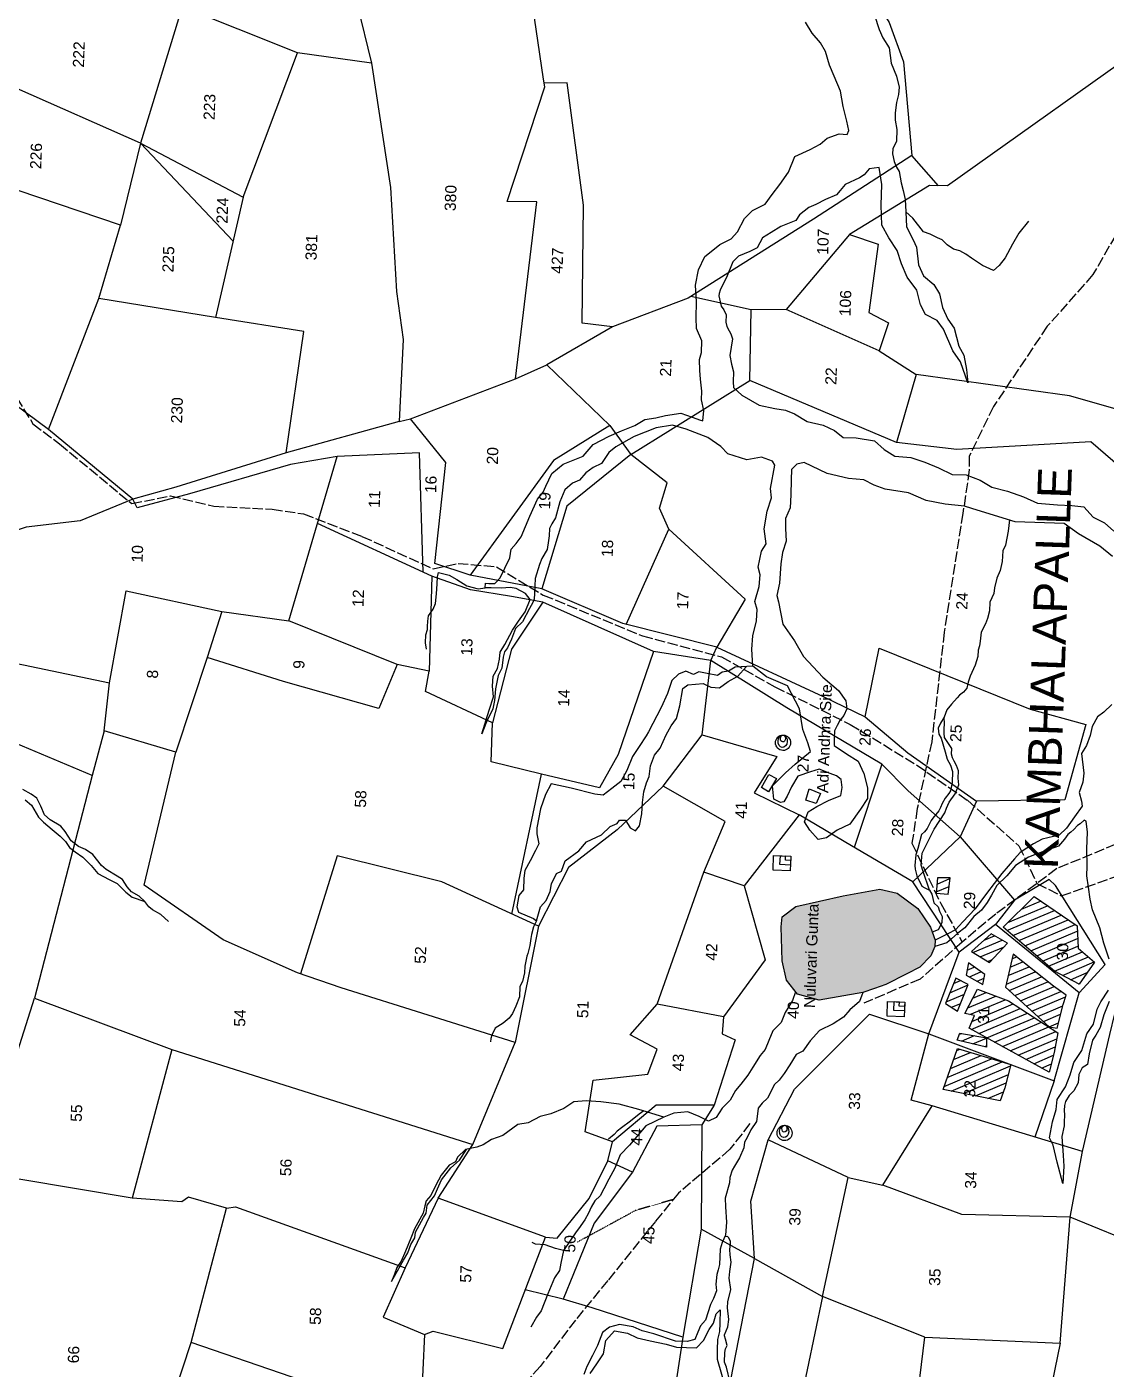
# Model space of a CAD drawing. Header units: inches. Extents: x 342704 to 348847, y 1587316 to 1596013.
# Drawn here: x 345775 to 347028, y 1590039 to 1591597 of the extents above; entities that cross this region are included whole.
import ezdxf

# ---------------------------------------------------------------- set-up
doc = ezdxf.new("R2010")
doc.units = ezdxf.units.IN
doc.header["$MEASUREMENT"] = 0
doc.linetypes.add('ACAD_ISO02W100', pattern=[15, 12, -3])
doc.linetypes.add('ACAD_ISO07W100', pattern=[3, 0, -3])
for name, color, linetype in [('CARTTRACK', 30, 'ACAD_ISO02W100'), ('NALA', 4, 'Continuous'), ('ROUND WELL', 5, 'Continuous'), ('SQUAREWELL', 5, 'Continuous'), ('SURVEY_BND', 7, 'Continuous'), ('SURVEY_NO', 7, 'Continuous'), ('VILLAGE_AREA', 1, 'Continuous'), ('WATER_BODY', 4, 'Continuous')]:
    doc.layers.add(name, color=color, linetype=linetype)
doc.layers.add('FOOTPATH', color=150, linetype='ACAD_ISO07W100', lineweight=30)
doc.styles.get("Standard").update_dxf_attribs({"font": 'arial.ttf'})

msp = doc.modelspace()

# ---------------------------------------------------------------- hatches: boundary and pattern name
at = {"layer": 'VILLAGE_AREA'}
h = msp.add_hatch(dxfattribs=at)
h.set_pattern_fill('ANSI31', color=256, scale=65.076057, angle=157.9733, style=0)
h.set_pattern_definition([(202.97328, (346991.98, 1585218.805), (3.174912, -7.489335), [])])
h.paths.add_polyline_path([(346832.1, 1590609.2), (346830.4, 1590591), (346844.5, 1590590), (346846.6, 1590609.4)])
h.paths.add_polyline_path([(346871.3, 1590523.7), (346892.4, 1590510.9), (346913.1, 1590533.6), (346894.2, 1590544.1)])
h.paths.add_polyline_path([(346868, 1590510.5), (346865.3, 1590496.4), (346884.8, 1590485.5), (346886.8, 1590496.9)])
h.paths.add_polyline_path([(346853.1, 1590493), (346841.3, 1590463.3), (346855.3, 1590454.6), (346867.8, 1590485.5)])
h.paths.add_polyline_path([(346878.4, 1590480), (346863.8, 1590451.7), (346874.8, 1590449.4), (346868.6, 1590434.7), (346961.7, 1590383.6), (346967.6, 1590406.5), (346971.6, 1590429.5), (346914.3, 1590466.4)])
h.paths.add_polyline_path([(346855.3, 1590411.1), (346838.4, 1590363.5), (346904.7, 1590350.4), (346910.3, 1590365.4), (346917.3, 1590392.5)])
h.paths.add_polyline_path([(346858.1, 1590429.1), (346855, 1590421), (346888.9, 1590412.8), (346888.7, 1590423.7)])
h.paths.add_polyline_path([(346944.1, 1590587.5), (346908.2, 1590552), (346967.9, 1590500.8), (346996.3, 1590485.8), (347014.2, 1590511.5), (346995.2, 1590527.7), (346994, 1590553.6)])
h.paths.add_polyline_path([(346919.7, 1590520.7), (346911.1, 1590482.3), (346961.7, 1590436.2), (346970.8, 1590434.9), (346977.7, 1590462.3), (346981.4, 1590473), (346966.6, 1590483.5)])
h.paths.add_polyline_path([(346904.9, 1590340.6), (346911.2, 1590517.9), (346891.7, 1590518.5), (346885.4, 1590341.3)], flags=9)
h.paths.add_polyline_path([(346895.1, 1590436), (346896, 1590461.8), (346876.2, 1590462.5), (346875.3, 1590436.7)], flags=24)
h.paths.add_polyline_path([(346879.1, 1590350.6), (346880, 1590376.4), (346860.2, 1590377.1), (346859.3, 1590351.3)], flags=9)
h.paths.add_polyline_path([(346986.8, 1590509.7), (346987.7, 1590535.5), (346967.9, 1590536.2), (346967, 1590510.4)], flags=24)
at = {"layer": 'WATER_BODY'}
h = msp.add_hatch(dxfattribs=at)
h.set_pattern_fill('DASH', color=256, scale=65.076057, angle=87.9733, style=0)
h.set_pattern_definition([(87.97328, (346991.98, 1585218.805), (-7.841737, 8.4171), [8.134507, -8.134507])])
h.paths.add_polyline_path([(346467.4, 1589118.3), (346454.8, 1589119.2), (346436.2, 1589068), (346448.3, 1589064.5), (346468.6, 1589057.2), (346484.3, 1589049.2), (346508.6, 1589035.5), (346531.4, 1589034.1), (346541.1, 1589040.1), (346545.7, 1589060.6), (346541.4, 1589081.3), (346529.1, 1589093.2), (346512.3, 1589107.4), (346496.9, 1589114.7)])
h.paths.add_polyline_path([(346417.3, 1589107.8), (346408.2, 1589095.5), (346408.1, 1589087.2), (346409.8, 1589079.7), (346414.2, 1589076.3), (346430, 1589069.9), (346436.2, 1589068), (346454.8, 1589119.2), (346449.3, 1589119.5), (346432.1, 1589113.8)])
h.paths.add_polyline_path([(346667.7, 1590576), (346651.6, 1590564.1), (346650.7, 1590552.3), (346651.6, 1590513), (346656.6, 1590490.5), (346669.4, 1590474.1), (346694.6, 1590467.1), (346745.3, 1590476.2), (346758.7, 1590480.7), (346772, 1590485.4), (346796.3, 1590498), (346811.6, 1590505.6), (346824.2, 1590518.8), (346828.9, 1590529.7), (346829.4, 1590537.1), (346823.7, 1590552), (346809.3, 1590573.8), (346785.1, 1590591.6), (346764.9, 1590596.1), (346722.4, 1590588.3)])
h.paths.add_polyline_path([(346503.6, 1589051.3), (346504.8, 1589086.7), (346485, 1589087.4), (346483.8, 1589052)], flags=24)
h.paths.add_polyline_path([(346693.5, 1590454.1), (346698, 1590581.2), (346677.5, 1590581.9), (346673, 1590454.9)], flags=9)

# ---------------------------------------------------------------- linework, layer by layer
at = {"layer": 'CARTTRACK'}
for points in [[(347251.4, 1591614.6), (347200.1, 1591579.9), (347159.8, 1591543.2), (347137, 1591512.9), (347091.4, 1591446.6), (347012.4, 1591309.7), (346959.4, 1591249.7), (346897, 1591156.5), (346868.9, 1591098.8), (346868.9, 1591082.9), (346861.5, 1591032.7), (346839.8, 1590894.4), (346825.3, 1590767.2), (346808.5, 1590689.7), (346802.4, 1590649.7), (346835.7, 1590579.7), (346860.8, 1590534.8), (346811.8, 1590491.7), (346746.4, 1590463.7)], [(345763.3, 1591166.8), (345782.1, 1591136.5), (345813.1, 1591113.2), (345896.8, 1591043.8), (345941.6, 1591052.8), (345992.2, 1591040.8), (346059.9, 1591037.3), (346096.1, 1591031.9), (346164, 1591005.8), (346246.8, 1590968.1), (346275.5, 1590974.4), (346320, 1590970.6), (346374.4, 1590937.7), (346489.6, 1590890.2), (346581.3, 1590865.9), (346643.3, 1590831.1), (346730.8, 1590787.4), (346807.5, 1590740.6), (346866.8, 1590699.4), (346926.6, 1590646.4), (346947.4, 1590602.8), (346975.7, 1590588.4), (347047, 1590613.8)], [(347490.4, 1590637.3), (347386.8, 1590625.9), (347342, 1590618.4), (347268.9, 1590624.5), (347176.5, 1590636.8), (347063.2, 1590651.4), (347039, 1590648.4), (346970.6, 1590620), (346970.6, 1590620), (346970.6, 1590620), (346899.7, 1590567.3), (346860.8, 1590534.8)], [(346614.3, 1590324), (346591.1, 1590294.1), (346531.3, 1590243.1), (346504.6, 1590210.3), (346449.3, 1590141.7), (346411.9, 1590095.9), (346370.8, 1590042), (346325.6, 1589990.4), (346254.7, 1589909.2), (346201.9, 1589839.6), (346126.9, 1589766.9), (346025.5, 1589679.6), (345965.4, 1589626.7), (345925.4, 1589573.7), (345850.9, 1589460.7), (345814.9, 1589401.8), (345773.6, 1589310.7), (345725.4, 1589179.7)]]:
    msp.add_lwpolyline(points, dxfattribs=at)
at = {"layer": 'FOOTPATH', "ltscale": 0.002}
msp.add_lwpolyline([(346525.4, 1590235.8), (346481.7, 1590223.1), (346414.3, 1590186.4)], dxfattribs=at)
at = {"layer": 'NALA'}
for points in [[(346758.9, 1591611), (346764.2, 1591594.5), (346768.5, 1591584.6), (346776, 1591572.9), (346778.4, 1591555.4), (346784.5, 1591540.2), (346787.4, 1591527.3), (346786.6, 1591518.9), (346784.6, 1591509.5), (346783, 1591497.6), (346782.7, 1591489), (346785, 1591478.3), (346784.4, 1591464.6), (346780, 1591455.6), (346779.7, 1591450.1), (346781.7, 1591440.9), (346784.3, 1591434.6), (346787.4, 1591429.3), (346789.9, 1591416.1), (346792.1, 1591407.4), (346794.6, 1591396.9), (346795.3, 1591382.7), (346796, 1591365.2), (346803.9, 1591350.1), (346807.5, 1591341.4), (346810.1, 1591321.1), (346815.9, 1591308.4), (346827.7, 1591298.3), (346834.4, 1591287.5), (346837.9, 1591271.5), (346844.1, 1591258), (346851.5, 1591247.5), (346856.8, 1591226.6), (346862.5, 1591216.1), (346865.6, 1591199.6), (346867.1, 1591183.9), (346858.8, 1591208.5), (346849.7, 1591221.4), (346839, 1591246.2), (346831.5, 1591256.6), (346817.9, 1591263.6), (346812.1, 1591274.8), (346808, 1591291.8), (346796.8, 1591306.9), (346790.3, 1591322.3), (346785.1, 1591337.8), (346775.4, 1591352.3), (346767.3, 1591367.2), (346766.7, 1591390.5), (346767.3, 1591414.5), (346764.3, 1591434), (346752.6, 1591432.6), (346746.8, 1591425.5), (346741.6, 1591422), (346724.8, 1591414.5), (346719.1, 1591407.2), (346714.8, 1591402.3), (346702.1, 1591396.8), (346690.7, 1591391.3), (346682.7, 1591387.6), (346671.8, 1591379.2), (346667.6, 1591372.4), (346650, 1591365.5), (346638.8, 1591358.5), (346629, 1591352.4), (346622.6, 1591341), (346614.3, 1591336.7), (346601.2, 1591331.3), (346594.4, 1591324.6), (346587.2, 1591306.4), (346583.1, 1591298.9), (346579.8, 1591291.8), (346578.5, 1591287.8), (346578.4, 1591285), (346581.1, 1591273.1), (346584, 1591268.8), (346586.8, 1591262.9), (346586.4, 1591254.4), (346587.4, 1591249.5), (346590.4, 1591244.3), (346592.1, 1591241), (346593.9, 1591235.1), (346591.1, 1591215.7), (346592.8, 1591205.9), (346595.1, 1591197), (346594.9, 1591185.3), (346595.2, 1591178.8), (346604.9, 1591169.9), (346624.9, 1591158.3), (346643.4, 1591154.1), (346655.6, 1591152.5), (346665.9, 1591147.9), (346680.7, 1591139.3), (346699.2, 1591134.8), (346712.3, 1591128.6), (346722.5, 1591120.4), (346737.6, 1591120.2), (346758.9, 1591116.6), (346770, 1591106.5), (346782.3, 1591098.8), (346800.9, 1591097.4), (346817.2, 1591091.8), (346833.3, 1591085.5), (346848.9, 1591077.5), (346865.2, 1591077.1), (346881.5, 1591071.2), (346895.1, 1591062.8), (346913.1, 1591058.1), (346931.7, 1591051.7), (346948.1, 1591044.4), (346971.3, 1591042.4), (346988, 1591041.8), (347001.8, 1591040.1), (347012.5, 1591028), (347026, 1591021.6), (347036.7, 1591012)], [(346238.8, 1590874.8), (346237.9, 1590882.3), (346238.2, 1590891.3), (346240, 1590897.7), (346240.2, 1590901.3), (346240.4, 1590907.2), (346241.3, 1590913.4), (346246.5, 1590921.1), (346249.2, 1590928), (346250.7, 1590939.2), (346251.1, 1590950.7), (346251.6, 1590959), (346252.9, 1590963.9), (346265.4, 1590960.7), (346274, 1590955.7), (346285.8, 1590948.3), (346298.9, 1590944.7), (346307.1, 1590946.2), (346307.3, 1590951.4), (346311.3, 1590951.2), (346318.3, 1590951), (346324.6, 1590957.7), (346329.9, 1590969), (346335.5, 1590981), (346337.3, 1590990.9), (346342.9, 1590997.6), (346348.6, 1591005.3), (346358.9, 1591029.3), (346367.6, 1591049), (346374.5, 1591057.3), (346377.4, 1591064.2), (346384.4, 1591078.6), (346397.6, 1591089.7), (346420.6, 1591099), (346432.3, 1591112.5), (346451.1, 1591122.2), (346465.4, 1591128.5), (346480.9, 1591134.4), (346492.4, 1591141.5), (346505.2, 1591143.5), (346516.3, 1591146.2), (346534.3, 1591149), (346547.2, 1591144.3), (346556.8, 1591140.8), (346559.7, 1591140), (346560.8, 1591152.1), (346558.1, 1591164.4), (346558.4, 1591174.2), (346556.9, 1591188.3), (346556.1, 1591198.4), (346555.9, 1591211.2), (346558.2, 1591219.4), (346558.4, 1591232.9), (346552.2, 1591247.3), (346552, 1591259.7), (346552.2, 1591278.3), (346551.1, 1591297.5), (346554.8, 1591315.2), (346561.9, 1591330.9), (346569.4, 1591336.5), (346579.3, 1591344.7), (346592.6, 1591351.3), (346599.9, 1591359.5), (346608.1, 1591375), (346617.4, 1591384.1), (346631.8, 1591391.7), (346640, 1591402.8), (346649.2, 1591414.4), (346659.1, 1591428.7), (346666.5, 1591446.9), (346684.3, 1591455), (346696, 1591461.1), (346703.9, 1591468.3), (346718, 1591473.2), (346727, 1591472.6), (346729.2, 1591477), (346726.6, 1591487.9), (346722.5, 1591505), (346719.3, 1591522.6), (346712.1, 1591540.2), (346706.5, 1591552.8), (346701.9, 1591568.7), (346696.4, 1591579), (346686.6, 1591590), (346678.8, 1591602.9)], [(346937.5, 1591371.8), (346926.3, 1591357.9), (346919.1, 1591345.2), (346910.4, 1591329.3), (346903.6, 1591320.4), (346897.2, 1591314.5), (346884.2, 1591320.4), (346871.5, 1591328.7), (346864.9, 1591333.5), (346857.9, 1591337.3), (346850.5, 1591339.2), (346843.2, 1591344.3), (346837.3, 1591350), (346832.2, 1591352.5), (346823.6, 1591356.6), (346815.9, 1591359.5), (346803.4, 1591375.2), (346795.3, 1591382.7)], [(346617.8, 1590854.9), (346616.4, 1590874.9), (346617.6, 1590890.4), (346621.8, 1590907.6), (346622.7, 1590920.8), (346619.9, 1590930.2), (346625.2, 1590947.6), (346626, 1590961.2), (346624, 1590970.2), (346627.6, 1590988.7), (346633.1, 1590997.2), (346631, 1591014.5), (346634.2, 1591035), (346639.5, 1591050.5), (346638.1, 1591061.3), (346643.2, 1591088.6), (346640.5, 1591093.1), (346627.7, 1591097.6), (346610.9, 1591094.6), (346588.8, 1591101.7), (346580.5, 1591110), (346565.4, 1591120.5), (346540.2, 1591130.3), (346524.4, 1591134.9), (346505.5, 1591131.8), (346480.1, 1591121.8), (346458.8, 1591109.9), (346450.7, 1591103), (346441.9, 1591090.5), (346432.2, 1591085.6), (346424, 1591079.4), (346416.5, 1591071.2), (346408.2, 1591067.4), (346399.4, 1591059.7), (346393.6, 1591045.8), (346388.5, 1591027.5), (346384.3, 1591020.5), (346381.6, 1591014.8), (346381.1, 1591006.4), (346380.6, 1591000.9), (346378.9, 1590990.6), (346372.9, 1590980.1), (346370, 1590973), (346365.2, 1590956.7), (346364.7, 1590948.5), (346364.1, 1590939.6), (346363.9, 1590932.7), (346362.2, 1590929.1), (346358.5, 1590922.1), (346350.2, 1590906.7), (346342.4, 1590898.8), (346337.5, 1590886.5), (346333, 1590876.3), (346329.6, 1590871.9), (346328, 1590865.4), (346326.2, 1590852.7), (346322.2, 1590844.1), (346319.1, 1590828.9), (346318, 1590815.3), (346316, 1590805.7), (346308.7, 1590790.6), (346303.2, 1590776.4), (346311.7, 1590804), (346316.6, 1590819.3), (346315.5, 1590831.7), (346316.2, 1590843.4), (346321.2, 1590852.4), (346323.5, 1590863.1), (346324.5, 1590871.4), (346329.8, 1590880.3), (346338.6, 1590896.8), (346345.6, 1590907.2), (346353.3, 1590918), (346359.3, 1590932.5), (346353.7, 1590939.3), (346343.1, 1590945.1), (346336, 1590946.5), (346326.1, 1590945.5), (346314, 1590946), (346307.1, 1590946.2)], [(347035, 1590982.4), (347020.6, 1590994.6), (346995.6, 1591008.7), (346978.9, 1591020.9), (346922, 1591022.7), (346898.2, 1591030.2), (346871.8, 1591038.3), (346863.2, 1591040.7), (346841.1, 1591043.3), (346818.9, 1591047.6), (346798.3, 1591056.5), (346771.1, 1591060.7), (346758.4, 1591065.4), (346746.4, 1591071.6), (346728.9, 1591072.9), (346704, 1591078.8), (346677.3, 1591091.7), (346668.6, 1591089.8), (346662.7, 1591083.6), (346662.3, 1591071.4), (346661.6, 1591054.2), (346661.1, 1591039.1), (346655.6, 1591026.4), (346655.6, 1591014.9), (346656.5, 1591000.1), (346652.1, 1590987), (346650.2, 1590973.8), (346648.7, 1590951.6), (346645.7, 1590937), (346647.6, 1590929.7), (346652.5, 1590903.9), (346665.9, 1590884.5), (346676.3, 1590866.2), (346699, 1590842.4), (346717.3, 1590826.9), (346725.7, 1590815), (346726.9, 1590805.7), (346723.4, 1590797.7), (346718.6, 1590792.1), (346715.4, 1590786.1), (346712.4, 1590779.9), (346712.1, 1590771.6), (346712.1, 1590762.8), (346726.4, 1590753.1), (346740, 1590744.6), (346746.5, 1590730.5), (346750.7, 1590713.9), (346750.8, 1590701.6), (346742.8, 1590689), (346730.3, 1590671.5), (346715.5, 1590664.5), (346703.3, 1590655.6), (346693.4, 1590653.9), (346683.7, 1590664.6), (346677.5, 1590674.4), (346682, 1590685.9), (346691.8, 1590692.1), (346705.6, 1590699.1), (346719.9, 1590704.9), (346721.2, 1590714.2), (346720.1, 1590723.6), (346714.7, 1590727.6), (346707.5, 1590730.6), (346694.7, 1590735.6), (346684.5, 1590732.2), (346670, 1590727.4), (346662.5, 1590715), (346657.6, 1590704.1), (346653.6, 1590697.7), (346649.7, 1590696.6), (346642.1, 1590700.6), (346640.4, 1590716.3), (346655.7, 1590731.2), (346666.7, 1590741.4), (346684.6, 1590755.9), (346681.7, 1590766.1), (346675.7, 1590781.7), (346671.7, 1590805.5), (346657.8, 1590832.3), (346633.7, 1590842.7), (346617.8, 1590854.9), (346597.1, 1590853.8), (346589.4, 1590849.3), (346582, 1590848.1), (346576.6, 1590844.2), (346564.6, 1590846.4), (346555.1, 1590848.5), (346548.7, 1590845.5), (346539.8, 1590849.1), (346531.3, 1590845.6), (346523.8, 1590838.3), (346518.7, 1590823.3), (346511.3, 1590807), (346506.2, 1590797.3), (346501.6, 1590788.6), (346496.7, 1590779), (346493.8, 1590774), (346485.8, 1590761.7), (346478.2, 1590750.3), (346471.6, 1590734.1), (346464.3, 1590721.3), (346453.9, 1590713.1), (346443.8, 1590705.4), (346434.1, 1590706.5), (346406.8, 1590713.5), (346383.7, 1590718.3), (346377.2, 1590706.2), (346371.3, 1590689.3), (346367, 1590667.5), (346367, 1590660.4), (346369.2, 1590648.8), (346365.4, 1590641.1), (346359.1, 1590629.2), (346353.2, 1590617.8), (346351.9, 1590608.8), (346351.4, 1590595.2), (346345.9, 1590588.8), (346343.9, 1590575.5), (346345.7, 1590569.4), (346363.1, 1590562.2), (346366.5, 1590559.5), (346371.1, 1590575.5), (346377.7, 1590582.8), (346382.3, 1590593.3), (346383.9, 1590602.5), (346389.9, 1590614.4), (346395.7, 1590617), (346399.9, 1590628.9), (346415.8, 1590640.5), (346424.8, 1590651.3), (346441.9, 1590659.4), (346451.9, 1590669.1), (346460.3, 1590672.3), (346463, 1590676.1), (346469.7, 1590676.2), (346475.3, 1590667.4), (346481.4, 1590663.7), (346486.2, 1590669.7), (346489, 1590683.6), (346489.8, 1590696.6), (346491, 1590709.3), (346494.3, 1590719.7), (346497.5, 1590727.1), (346498.9, 1590739.5), (346503.7, 1590751.8), (346510, 1590759.7), (346517.1, 1590775.4), (346523, 1590785.9), (346529.2, 1590794.4), (346532.9, 1590809.2), (346536.4, 1590829.2), (346542.1, 1590833.4), (346559.9, 1590835), (346569.1, 1590830.7), (346579.1, 1590830), (346589.2, 1590837.1), (346600.3, 1590843.3), (346609.8, 1590854.5)], [(346915.5, 1591024.8), (346914, 1591011.8), (346911, 1590995.4), (346908, 1590989), (346907.2, 1590976.5), (346904.7, 1590966.2), (346900.7, 1590957.3), (346898, 1590945.9), (346897.3, 1590939.3), (346892.8, 1590929.4), (346892.4, 1590919.5), (346890.1, 1590910.5), (346887.9, 1590904.4), (346882.7, 1590894.7), (346881.7, 1590884.3), (346880.7, 1590878.6), (346879.2, 1590873.5), (346878.9, 1590866.3), (346875.9, 1590856.1), (346869.9, 1590843.6), (346867.7, 1590836.4), (346866.2, 1590829.7), (346862, 1590824.9), (346857.6, 1590821.3), (346854.8, 1590818.3), (346848.2, 1590811.1), (346842.7, 1590804.2), (346839.8, 1590795.8), (346835.6, 1590788.9), (346832.9, 1590782.9), (346833.7, 1590776.3), (346836.3, 1590771.4), (346840.9, 1590755.6), (346843.3, 1590747), (346847.2, 1590740), (346849.6, 1590732.8), (346849, 1590720), (346847, 1590710.5), (346845.2, 1590707.4), (346841.1, 1590701.9), (346837.6, 1590695.7), (346835.6, 1590691), (346833.6, 1590687.1), (346826.5, 1590678.4), (346824.6, 1590675.9), (346819.9, 1590666.5), (346817, 1590662.8), (346813.5, 1590659.7), (346809, 1590643.4), (346806.9, 1590636), (346805.7, 1590623.6), (346806, 1590619.4), (346808.1, 1590611.6), (346814, 1590599.6), (346817.3, 1590597.7), (346822.6, 1590594.9), (346815.2, 1590616.6), (346813, 1590624.1), (346814.3, 1590637.9), (346821.1, 1590651.8), (346828, 1590665.7), (346840.4, 1590684.9), (346842.5, 1590690.2), (346845.6, 1590697), (346852.7, 1590707), (346856.8, 1590717.3), (346856.1, 1590724.9), (346856.4, 1590733.6), (346853.9, 1590739.8), (346851.3, 1590744.6), (346849.4, 1590748.5), (346848.3, 1590752.8), (346848.6, 1590759.6), (346840.2, 1590772.2), (346839.6, 1590777.4), (346839.8, 1590782.4), (346840, 1590788.1), (346839.8, 1590795.8)], [(347034.4, 1590810.4), (347024.9, 1590801.8), (347017.8, 1590796.2), (347011.6, 1590785.1), (347009.4, 1590774.5), (347004.9, 1590762.9), (346999.3, 1590753.7), (347001.9, 1590730.8), (347000.6, 1590720.3), (346996.3, 1590708.2), (346999.3, 1590698.2), (346999.8, 1590692.5), (346991.2, 1590680.1), (346981.6, 1590666.9), (346973.1, 1590658.8), (346953.6, 1590654.1), (346943.4, 1590648.6), (346927.8, 1590638.9), (346921.4, 1590631.2), (346906.6, 1590614.3), (346888.7, 1590591), (346875.9, 1590573.3), (346861.6, 1590558.2), (346852.8, 1590548.9), (346844.2, 1590544.1), (346829.4, 1590537.1)], [(345773.1, 1590699.9), (345780.5, 1590693.6), (345788.7, 1590679.9), (345794.4, 1590674), (345804.4, 1590665.3), (345813.8, 1590657.7), (345819.8, 1590651.5), (345824.4, 1590644.5), (345831.2, 1590639.6), (345840.1, 1590633.2), (345849.6, 1590623.8), (345857.3, 1590614.5), (345870.5, 1590607.4), (345879.9, 1590602.6), (345890, 1590592.6), (345897.4, 1590586.9), (345912.1, 1590582), (345905.6, 1590588), (345896.6, 1590593.2), (345891.3, 1590598.7), (345886, 1590607.4), (345880, 1590611.4), (345867, 1590618.9), (345861.5, 1590623.5), (345851.7, 1590636.4), (345843, 1590642.4), (345835, 1590645.6), (345826.6, 1590652.4), (345819.6, 1590663.2), (345814.4, 1590669.2), (345802.3, 1590676.5), (345795.7, 1590682.4), (345791.4, 1590692.7), (345786.6, 1590701.9), (345780.2, 1590706.5), (345770.5, 1590711.8)], [(347031.4, 1590514.7), (347025.2, 1590533.6), (347020.4, 1590551.1), (347011.9, 1590572), (347009.1, 1590584.7), (347007.3, 1590598.6), (347005.4, 1590611.5), (347005.8, 1590623), (347005.3, 1590643), (347006.2, 1590662.5), (347004.7, 1590675), (347002.2, 1590676.2), (346997.7, 1590672), (346994.7, 1590670), (346990.1, 1590665.4), (346986.7, 1590662.5), (346983.4, 1590659.5), (346979.6, 1590654.4), (346972.4, 1590646), (346956.1, 1590640.3), (346948.5, 1590637.7), (346937.6, 1590633.5), (346922.6, 1590623.6), (346912.6, 1590611.5), (346900.7, 1590600.6), (346894.5, 1590589), (346889.5, 1590580.5), (346883.2, 1590571.8), (346874.2, 1590564.3), (346863.8, 1590551.4), (346855.5, 1590545.2), (346848.2, 1590538.6), (346842.9, 1590533.9), (346828.9, 1590529.7)], [(346822.6, 1590594.9), (346825.4, 1590590.2), (346827.7, 1590580.1), (346832.7, 1590575.5), (346834.5, 1590570.7), (346837.3, 1590564.3), (346837, 1590557.5), (346835.7, 1590554.8), (346832.9, 1590549.1), (346825.8, 1590546.4)], [(345939.5, 1590558.6), (345930.4, 1590566.8), (345920.8, 1590572), (345916.5, 1590575.5), (345912.1, 1590582)], [(346366.5, 1590559.5), (346363.1, 1590552.4), (346360.9, 1590543.4), (346360, 1590538.9), (346358.9, 1590530.7), (346356.7, 1590521.4), (346355.3, 1590518.3), (346352.9, 1590506.8), (346352.6, 1590499), (346350.3, 1590488.9), (346347.4, 1590483.3), (346346.7, 1590471.1), (346342.5, 1590460.4), (346340.7, 1590456), (346338.6, 1590451.7), (346334.8, 1590446.3), (346327.8, 1590440.7), (346318.6, 1590434.7), (346314.8, 1590426.7), (346313.4, 1590422.7), (346313.3, 1590418.8)], [(346667.3, 1590476.8), (346663.6, 1590466.7), (346655.2, 1590452.9), (346650.5, 1590441.5), (346641, 1590431.6), (346636.3, 1590420.5), (346631.9, 1590409.9), (346626.2, 1590403.2), (346617.6, 1590389.4), (346612, 1590380.1), (346603.6, 1590369.7), (346597.4, 1590362.2), (346591.4, 1590351), (346582.1, 1590342), (346575, 1590331), (346566.3, 1590326.9), (346555.3, 1590332.1), (346542.2, 1590337.6), (346526, 1590336), (346514.4, 1590331.5), (346493.5, 1590321.3), (346474.5, 1590298.9), (346463.7, 1590287.5), (346457.5, 1590272.1), (346450.7, 1590259.4), (346444.7, 1590248.3), (346440.4, 1590240.1), (346434.3, 1590234.1), (346429.9, 1590226.8), (346427.1, 1590219.8), (346422.8, 1590212.1), (346415.4, 1590201.8), (346412.7, 1590198.1), (346398, 1590176.5), (346395, 1590161.9), (346393.4, 1590153.2), (346387.4, 1590144.7), (346379.9, 1590126.2), (346371.9, 1590106.6), (346366.7, 1590099), (346360, 1590087.4)], [(346745.3, 1590476.2), (346741.5, 1590465.9), (346730.4, 1590455.9), (346722.8, 1590447.6), (346711, 1590439.7), (346695, 1590431.9), (346684.1, 1590420), (346675.7, 1590408.2), (346667.8, 1590404.2), (346660.7, 1590392.2), (346653.9, 1590382.1), (346648.4, 1590374.5), (346642.7, 1590369.3), (346634.7, 1590353.4), (346628.4, 1590347.8), (346623.7, 1590341.9), (346623, 1590335.3), (346622.1, 1590326.5), (346615.5, 1590316.6), (346611.1, 1590307.9), (346608.1, 1590302.2), (346607.2, 1590296), (346602.3, 1590284.1), (346596.4, 1590274.4), (346593.8, 1590269.7), (346591, 1590261.4), (346590.7, 1590255.2), (346585.4, 1590237.3), (346586.1, 1590227.4), (346587.1, 1590209.5), (346585.9, 1590194.3), (346582, 1590186), (346579.8, 1590178.3), (346579.2, 1590169.3), (346578.9, 1590160.5), (346577.6, 1590154.3), (346575.9, 1590148.7), (346574.9, 1590137.4), (346575.5, 1590129.6), (346572.2, 1590120.9), (346568.5, 1590113.9), (346562.9, 1590095.6), (346557, 1590089.3), (346553.8, 1590081.7), (346550.5, 1590073.4), (346541.3, 1590070.9), (346527.8, 1590071.4), (346502.6, 1590079.8), (346489.3, 1590083.3), (346478.8, 1590088), (346463, 1590090.7), (346451.5, 1590087.4), (346443.3, 1590081.2), (346437.2, 1590066.4), (346431.4, 1590054.5), (346425, 1590042), (346421.4, 1590032.7)], [(347031.3, 1590465.9), (347025.2, 1590450.4), (347020.9, 1590435.5), (347015.7, 1590426.6), (347012, 1590421), (347008.1, 1590404.8), (347006, 1590392.7), (347000.1, 1590388.8), (346996.2, 1590380.9), (346995.3, 1590371.2), (346990.1, 1590362), (346984.9, 1590356.6), (346980.7, 1590349.5), (346979.3, 1590345), (346979, 1590339.1), (346979.4, 1590334.3), (346979.1, 1590325.5), (346978.9, 1590321.2), (346976.5, 1590309.1), (346977.7, 1590287), (346978.8, 1590274.7), (346977.3, 1590254.3), (346970.8, 1590279.3), (346966.4, 1590298.8), (346962.2, 1590307.3), (346965.6, 1590326), (346969.9, 1590340.5), (346970.8, 1590351.8), (346980.7, 1590366.5), (346985.9, 1590380.4), (346990.4, 1590394.7), (346999.6, 1590409), (347005.5, 1590428.3), (347013.1, 1590439.5), (347017.5, 1590456.9), (347021.4, 1590465.4), (347030.3, 1590478.9)], [(346514.4, 1590331.5), (346485.2, 1590340.4), (346462.6, 1590346.4), (346441.4, 1590349.4), (346424.2, 1590350.2), (346409.9, 1590349.2), (346398.3, 1590341.3), (346383.2, 1590335.2), (346370.9, 1590332.2), (346357, 1590325), (346345.1, 1590322.8), (346327.4, 1590310), (346314.3, 1590305.3), (346304.8, 1590299.4), (346297.3, 1590296.4), (346284.3, 1590293.7), (346274.7, 1590284.8), (346272.4, 1590279.7), (346265.3, 1590275.8), (346256.1, 1590264), (346249.6, 1590252.6), (346244, 1590240.4), (346238.6, 1590234.4), (346236.8, 1590228.5), (346235, 1590220.1), (346224.9, 1590201.7), (346220.8, 1590191), (346214.4, 1590176), (346209.6, 1590164.3), (346204.6, 1590156.8), (346201.9, 1590149.1), (346198.3, 1590140.6), (346212.3, 1590165.3), (346217.2, 1590173.8), (346220.6, 1590183.5), (346225.3, 1590191.5), (346226.2, 1590197.7), (346235.4, 1590215.1), (346238.4, 1590220), (346239.5, 1590229.4), (346248.3, 1590239.9), (346251.5, 1590248.3), (346256.2, 1590258.7), (346267.2, 1590272.6), (346277.2, 1590281.3), (346285.5, 1590294)], [(346491.2, 1590338.6), (346485.8, 1590334.8), (346475.5, 1590326.7), (346465.1, 1590319.2), (346460.1, 1590315), (346456.8, 1590311.1), (346450.3, 1590305.9)], [(346398, 1590176.5), (346388.5, 1590178.9), (346376.6, 1590183.1), (346365.4, 1590183.9), (346361.6, 1590185.8)], [(346591.3, 1590023.4), (346587.3, 1590041), (346584.7, 1590047), (346585.1, 1590058.3), (346585.8, 1590062.5), (346587.9, 1590066.2), (346586.1, 1590073.7), (346584.7, 1590077.4), (346584.6, 1590078.6), (346588.7, 1590087.9), (346589.7, 1590096.4), (346588.3, 1590110.1), (346588.6, 1590116.9), (346592, 1590131.2), (346590.4, 1590144.6), (346590.8, 1590152.3), (346592.5, 1590163.2), (346591.5, 1590171.7), (346590.8, 1590177.6), (346591.8, 1590184.4), (346591.7, 1590187.4), (346589.6, 1590191.6), (346588.3, 1590192.8), (346585.1, 1590192.6)], [(346428.9, 1590033.7), (346436.7, 1590045), (346444.2, 1590056.8), (346447.1, 1590072.2), (346457.2, 1590083.3), (346472.3, 1590080.6), (346483.3, 1590075.3), (346498.4, 1590071.7), (346517, 1590067.8), (346528.9, 1590064.4), (346552.3, 1590063.6), (346560.4, 1590072.2), (346567.1, 1590084.8), (346571.9, 1590092.2), (346575.3, 1590103.2), (346579.8, 1590107.7), (346579.3, 1590092.3), (346578.9, 1590082.5), (346576.5, 1590073.3), (346576.4, 1590061.4), (346576.1, 1590050.6), (346585.7, 1590018.3)]]:
    msp.add_lwpolyline(points, dxfattribs=at)
at = {"layer": 'ROUND WELL'}
for centre, major_axis, ratio in [((346652.7, 1590766.1), (0.17, 8.95), 0.976171), ((346652.3, 1590767.9), (0.61, 7.18), 0.742773), ((346652.6, 1590771.1), (0.25, 4), 0.731939), ((346654.5, 1590313.1), (0.17, 8.95), 0.976171), ((346654, 1590314.9), (0.61, 7.18), 0.742773), ((346654.4, 1590318), (0.25, 4), 0.731939)]:
    msp.add_ellipse(centre, major_axis=major_axis, ratio=ratio, dxfattribs=at)
at = {"layer": 'SQUAREWELL'}
for points in [[(346641.2, 1590618.2), (346641.8, 1590635.2), (346661.8, 1590634.5), (346661.2, 1590617.5)], [(346649.2, 1590624.6), (346649.6, 1590635), (346661.8, 1590634.5), (346661.4, 1590624.1)], [(346655.4, 1590629.7), (346655.6, 1590634.7), (346661.8, 1590634.5), (346661.6, 1590629.5)], [(346773.5, 1590448.8), (346774.1, 1590465.9), (346794.1, 1590465.1), (346793.5, 1590448.1)], [(346781.5, 1590455.2), (346781.9, 1590465.6), (346794.1, 1590465.1), (346793.7, 1590454.8)], [(346787.7, 1590460.3), (346787.9, 1590465.4), (346794.1, 1590465.1), (346793.9, 1590460.1)]]:
    msp.add_lwpolyline(points, close=True, dxfattribs=at)
at = {"layer": 'SURVEY_BND'}
for points in [[(346213.4, 1592224.1), (346238.9, 1592134.3), (346468.1, 1591947.1), (346643.7, 1591812.4), (346739.6, 1591661.7), (346775.8, 1591602.4), (346792.6, 1591556.9), (346802.4, 1591448.2), (346687.9, 1591374.2), (346542.6, 1591282.2), (346454.8, 1591249.2), (346419.6, 1591253.2), (346421.1, 1591390.4), (346402.1, 1591532.5), (346375.5, 1591532.2)], [(346141.8, 1591691.8), (346174.9, 1591555.2), (346089, 1591567.1), (345951.3, 1591622.2), (345889.7, 1591644.2)], [(346207.1, 1591139.3), (346220.4, 1591142.2), (346342.1, 1591188.6), (346367.1, 1591394.1), (346332.6, 1591394.7), (346376.4, 1591527.7), (346374.6, 1591536.8), (346359.9, 1591637.2), (346233.4, 1591677.5), (346141.8, 1591691.8)], [(345955.4, 1591620.5), (345906.9, 1591462.2), (345763.6, 1591525.8), (345714.9, 1591549.2)], [(347335.7, 1591024), (347466.8, 1591274.1), (347312.1, 1591396.6), (347339, 1591442.6), (347261.4, 1591498.3), (347094, 1591591), (346843.6, 1591412.7), (346822.7, 1591413), (346730, 1591356.4), (346763, 1591345), (346752.2, 1591265.6), (346775.3, 1591253.6), (346764.3, 1591221.4), (346807.2, 1591193.7)], [(346026.2, 1591399.6), (346089, 1591567.1)], [(346174.9, 1591555.2), (346197.3, 1591410.8), (346204.2, 1591290.3), (346211.7, 1591234.3), (346207.1, 1591139.3), (346076.2, 1591102.8), (346096.6, 1591243.6), (345994, 1591260.1)], [(345800.3, 1591130), (345858.6, 1591281.9), (345883.9, 1591367.3), (345740.6, 1591415.6), (345668.8, 1591454.3), (345634.8, 1591464.3)], [(345906.9, 1591462.2), (346026.2, 1591399.6), (345994, 1591260.1), (345858.6, 1591281.9)], [(345906.9, 1591462.2), (345883.9, 1591367.3)], [(346014.5, 1591348.6), (345906.9, 1591462.2)], [(346833.1, 1591412.8), (346802.4, 1591448.2)], [(346730, 1591356.4), (346656.4, 1591269.3)], [(346476, 1591100.8), (346614.1, 1591186.7), (346615.7, 1591268.9), (346545.9, 1591284.3)], [(346764.3, 1591221.4), (346656.4, 1591269.3), (346615.7, 1591268.9)], [(346454.8, 1591249.2), (346378.6, 1591204.9)], [(345898.2, 1591049.1), (345800.3, 1591130), (345694.6, 1591207.9)], [(346342.1, 1591188.6), (346378.6, 1591204.9), (346451.8, 1591134.6), (346386.4, 1591094), (346289.5, 1590960.8)], [(347000.4, 1590291.5), (347032, 1590427.3), (347084.2, 1590643.3), (347128.1, 1590721.4), (347190.8, 1590853.8), (347236.9, 1590919.5), (347009.8, 1591115.5), (346854.6, 1591106.5), (346784.3, 1591114.7), (346614.1, 1591186.7)], [(347344.4, 1591019.2), (347230.3, 1591082.5), (347095, 1591137.5), (346985.2, 1591169.1), (346807.2, 1591193.7), (346784.3, 1591114.7)], [(346569, 1590861.6), (346575.8, 1590877), (346466.8, 1590904.6), (346372.9, 1590944.7), (346289.5, 1590960.8), (346248.4, 1590974.4), (346261.2, 1591091.4), (346220.4, 1591142.2)], [(346451.8, 1591134.6), (346476, 1591100.8), (346401.6, 1591041), (346372.9, 1590944.7)], [(345671.1, 1590877.4), (345870.9, 1590835.6), (345890.2, 1590942.6), (346001.2, 1590918.7), (346079.2, 1590907.6), (346135.1, 1591098.4), (346081.2, 1591089.2), (345963.8, 1591055.3), (345903, 1591038.8), (345898.2, 1591049.1), (345836.8, 1591024), (345774.4, 1591016.5), (345709.4, 1590994.5), (345673.1, 1590973.7)], [(346076.2, 1591102.8), (345948, 1591062.9), (345898.2, 1591049.1)], [(346235.1, 1590964.2), (346230.9, 1591102.9), (346135.1, 1591098.4)], [(346470.6, 1590903.6), (346520.3, 1591014.1), (346509.2, 1591038.5), (346518.2, 1591068.1), (346476, 1591100.8)], [(346245.1, 1590959.6), (346112.4, 1591020.9)], [(346520.3, 1591014.1), (346608.6, 1590932.9), (346575.8, 1590877)], [(346373.9, 1590929.2), (346337.6, 1590936), (346289.8, 1590943.8), (346245.1, 1590959.6), (346242, 1590849.2)], [(346001.2, 1590918.7), (345984.4, 1590865.1), (345948.1, 1590755.4), (345864.9, 1590779.9), (345870.9, 1590835.6)], [(346502.3, 1590872.3), (346373.9, 1590929.2), (346337.4, 1590874.8), (346315.4, 1590789.3)], [(346204.7, 1590857.1), (346079.2, 1590907.6)], [(346513.6, 1590715.7), (346558.8, 1590775.5), (346569, 1590861.6), (346502.3, 1590872.3), (346461.5, 1590752.5), (346439.8, 1590713.8), (346372.2, 1590729.8)], [(346575.8, 1590877), (346699.5, 1590819.9), (346747.9, 1590796.4), (346797.6, 1590754.5), (346877.2, 1590698.5), (346858.5, 1590657.1), (346798.1, 1590710.4), (346767.4, 1590741.1), (346657.3, 1590806.6), (346569, 1590861.6)], [(346747.9, 1590796.4), (346764.5, 1590876.1), (346939.4, 1590805.1), (347004, 1590787.2)], [(346338.1, 1590567.3), (346372.2, 1590729.8), (346313.8, 1590744.1), (346315.4, 1590789.3), (346237.9, 1590825.5), (346242, 1590849.2), (346204.7, 1590857.1), (346183.5, 1590806), (346073.1, 1590837.3), (345984.4, 1590865.1)], [(345864.9, 1590779.9), (345851, 1590728.2), (345659.3, 1590808.6)], [(347004, 1590787.2), (346979.9, 1590700), (346877.2, 1590698.5)], [(346558.8, 1590775.5), (346645.5, 1590750.2), (346619.3, 1590708.1), (346671.5, 1590682.6), (346607.6, 1590599.9), (346560.7, 1590616)], [(345851, 1590728.2), (345783.8, 1590469.6), (345943.5, 1590409.9), (346292.7, 1590299.5), (346342, 1590418.1), (346139.7, 1590481.7), (346089.1, 1590499), (346002.9, 1590537.4), (345911.2, 1590600.8), (345948.1, 1590755.4)], [(346767.4, 1590741.1), (346735.3, 1590644.7)], [(346376.9, 1590192.1), (346390.7, 1590191.1), (346427.7, 1590236.9), (346449.3, 1590280.6), (346454.8, 1590302.9), (346423.2, 1590314.5), (346432.3, 1590374.5), (346495.9, 1590381.4), (346506.6, 1590410.5), (346475.3, 1590427), (346506.7, 1590462.8), (346560.7, 1590616), (346585.7, 1590674.6), (346513.6, 1590715.7), (346460.2, 1590665.1), (346403.7, 1590621.3), (346369, 1590553.1), (346342, 1590418.1)], [(346619.7, 1590167.3), (346615.4, 1590233.9), (346635.5, 1590305.1), (346666.2, 1590364), (346752.9, 1590451.2), (346822.1, 1590428), (346857.1, 1590522.9), (346803.4, 1590604.5), (346732.1, 1590646.5), (346671.5, 1590682.6)], [(346803.4, 1590604.5), (346858.5, 1590657.1)], [(346858.5, 1590657.1), (346921.3, 1590583.3), (346899.3, 1590555.1), (346857.1, 1590522.9)], [(346369, 1590553.1), (346256.8, 1590604.6), (346135.4, 1590635), (346092.7, 1590497.8)], [(346996.5, 1590475.7), (347026.7, 1590508.7), (346968.8, 1590600.5), (346961.7, 1590607.5), (346921.3, 1590583.3)], [(346607.6, 1590599.9), (346631.8, 1590514.1), (346583.7, 1590448), (346506.7, 1590462.8)], [(346967.5, 1590373.7), (346996.5, 1590475.7), (346899.3, 1590555.1)], [(345943.5, 1590409.9), (345897.1, 1590237.2), (345765.9, 1590259.6), (345722.8, 1590277.7), (345783.8, 1590469.6)], [(346583.7, 1590448), (346582.1, 1590428.2), (346597.1, 1590421.4), (346572.9, 1590345.2), (346505.6, 1590345.3), (346454.8, 1590302.9)], [(346728.2, 1590261.5), (346768.5, 1590252.6), (346825.8, 1590344.5), (346801.5, 1590351.2), (346822.1, 1590428)], [(346822.1, 1590428), (346967.5, 1590373.7), (346945.1, 1590308.3)], [(347181.1, 1590380.3), (347176.8, 1590303.2), (347160, 1590144.1), (346985.9, 1590215.3)], [(346572.9, 1590345.2), (346558.3, 1590322.6), (346506.2, 1590320.8), (346478.1, 1590267.5), (346449.3, 1590280.6)], [(346985.9, 1590215.3), (347000.4, 1590291.5), (346825.8, 1590344.5)], [(346558.3, 1590322.6), (346557.6, 1590201.4), (346536.4, 1590075.9), (346431.3, 1590109.9), (346397.4, 1590120.1)], [(346252.6, 1590237.5), (346292.7, 1590299.5)], [(346698.7, 1590123), (346728.2, 1590261.5), (346635.5, 1590305.1)], [(346478.1, 1590267.5), (346433.7, 1590208.2), (346397.4, 1590120.1), (346353.6, 1590130.8)], [(346974.5, 1590068.9), (346985.9, 1590215.3), (346860.2, 1590218.3), (346768.5, 1590252.6)], [(345895.2, 1589817.3), (345917.2, 1589921.5), (345965.9, 1590069.7), (346006.9, 1590225.7), (345962.8, 1590238.4), (345955, 1590233.1), (345897.1, 1590237.2)], [(346236.4, 1590079), (346246.5, 1590082.9), (346327.7, 1590063), (346376.9, 1590192.1), (346252.6, 1590237.5), (346214, 1590156.6)], [(346006.9, 1590225.7), (346017.1, 1590227.2), (346214, 1590156.6), (346188.5, 1590099.2), (346236.4, 1590079), (346232.8, 1589997), (346228.2, 1589980.7), (346095.2, 1590025.4), (345965.9, 1590069.7)], [(346307.9, 1589589.5), (346378.7, 1589692.7), (346471.8, 1589744), (346553.1, 1589787.1), (346636.1, 1589825.3), (346582.7, 1589978.7), (346619.7, 1590167.3), (346557.6, 1590201.4)], [(346619.7, 1590167.3), (346698.7, 1590123), (346636.1, 1589825.3)], [(346636.1, 1589825.3), (346794.7, 1589891.8), (346817.4, 1590075.8), (346698.7, 1590123)], [(346536.4, 1590075.9), (346517.9, 1589953.6), (346449.1, 1589876.5), (346392.7, 1589844.2), (346371.6, 1589853.7)], [(346817.4, 1590075.8), (346974.5, 1590068.9), (346945.9, 1589929.2), (346794.7, 1589891.8)]]:
    msp.add_lwpolyline(points, dxfattribs=at)
at = {"layer": 'VILLAGE_AREA'}
for points in [[(346636.1, 1590729.2), (346645.2, 1590724.7), (346635.8, 1590709.2), (346627.9, 1590714.1), (346636.1, 1590729.2)], [(346683.1, 1590712.5), (346696.2, 1590707.3), (346691.3, 1590695.8), (346679.3, 1590699.4), (346683.1, 1590712.5)], [(346844.5, 1590590), (346846.6, 1590609.4), (346832.1, 1590609.2), (346830.4, 1590591)], [(346844.5, 1590590), (346830.4, 1590591)], [(346967.9, 1590500.8), (346908.2, 1590552), (346944.1, 1590587.5), (346994, 1590553.6), (346995.2, 1590527.7), (347014.2, 1590511.5), (346996.3, 1590485.8), (346967.9, 1590500.8)], [(346913.1, 1590533.6), (346894.2, 1590544.1), (346871.3, 1590523.7), (346892.4, 1590510.9), (346913.1, 1590533.6)], [(346977.7, 1590462.3), (346981.4, 1590473), (346966.6, 1590483.5), (346919.7, 1590520.7), (346911.1, 1590482.3), (346961.7, 1590436.2), (346970.8, 1590434.9), (346977.7, 1590462.3)], [(346886.8, 1590496.9), (346868, 1590510.5), (346865.3, 1590496.4), (346884.8, 1590485.5), (346886.8, 1590496.9)], [(346867.8, 1590485.5), (346853.1, 1590493), (346841.3, 1590463.3), (346855.3, 1590454.6), (346867.8, 1590485.5)], [(346967.6, 1590406.5), (346961.7, 1590383.6), (346868.6, 1590434.7), (346874.8, 1590449.4), (346863.8, 1590451.7), (346878.4, 1590480), (346914.3, 1590466.4), (346971.6, 1590429.5), (346967.6, 1590406.5)], [(346888.9, 1590412.8), (346855, 1590421), (346858.1, 1590429.1), (346888.7, 1590423.7), (346888.9, 1590412.8)], [(346910.3, 1590365.4), (346904.7, 1590350.4), (346838.4, 1590363.5), (346855.3, 1590411.1), (346917.3, 1590392.5), (346910.3, 1590365.4)]]:
    msp.add_lwpolyline(points, dxfattribs=at)
at = {"layer": 'WATER_BODY'}
msp.add_lwpolyline([(346829.4, 1590537.1), (346828.9, 1590529.7), (346824.2, 1590518.8), (346811.6, 1590505.6), (346796.3, 1590498), (346772, 1590485.4), (346758.7, 1590480.7), (346745.3, 1590476.2), (346694.6, 1590467.1), (346669.4, 1590474.1), (346656.6, 1590490.5), (346651.6, 1590513), (346650.7, 1590552.3), (346651.6, 1590564.1), (346667.7, 1590576), (346722.4, 1590588.3), (346764.9, 1590596.1), (346785.1, 1590591.6), (346809.3, 1590573.8), (346823.7, 1590552), (346829.4, 1590537.1)], dxfattribs=at)

# ---------------------------------------------------------------- texts
at = {"layer": 'SURVEY_NO'}
for s, height, p in [('222', 13.02, (345841.3, 1591550)), ('223', 13.02, (345993, 1591489)), ('226', 13.02, (345791.7, 1591432)), ('380', 13.02, (346272.8, 1591383.3)), ('224', 13.02, (346007.9, 1591368.8)), ('381', 13.02, (346111.3, 1591326.1)), ('107', 13.02, (346705.1, 1591332.5)), ('225', 13.02, (345945.2, 1591312.1)), ('427', 13.02, (346396.7, 1591310.5)), ('106', 13.02, (346731, 1591261.2)), ('21', 13.02, (346522.7, 1591191.2)), ('22', 13.02, (346714.6, 1591181.5)), ('230', 13.02, (345955.2, 1591136.8)), ('20', 13.02, (346321.7, 1591089)), ('16', 13.02, (346250.1, 1591055.8)), ('11', 13.02, (346184.6, 1591038.6)), ('19', 13.02, (346382.3, 1591036.8)), ('18', 13.02, (346455, 1590981.5)), ('10', 13.02, (345909.4, 1590975.2)), ('12', 13.02, (346165.8, 1590923.7)), ('17', 13.02, (346542.5, 1590921)), ('24', 13.02, (346866.6, 1590920.5)), ('13', 13.02, (346291.8, 1590867)), ('9', 13, (346097.1, 1590851.8)), ('8', 13, (345927.2, 1590840.5)), ('14', 13.02, (346404.4, 1590807.8)), ('Adi Andhra Site', 13.015, (346705.1, 1590707.6)), ('26', 13.02, (346754.2, 1590762.4)), ('25', 13.02, (346859.6, 1590766.8)), ('27', 13.02, (346682.2, 1590731.6)), ('15', 13.02, (346480, 1590711)), ('58', 13.02, (346168.6, 1590690.6)), ('41', 13.02, (346610.3, 1590677.7)), ('28', 13.02, (346791.9, 1590657.4)), ('29', 13.02, (346875.3, 1590572.6)), ('Nuluvari Gunta', 13.015, (346689.9, 1590457.9)), ('52', 13.02, (346238, 1590509.3)), ('42', 13.02, (346575.9, 1590512.9)), ('30', 13.02, (346983.3, 1590513.1)), ('54', 13.02, (346028.4, 1590436.2)), ('51', 13.02, (346426.5, 1590446.2)), ('40', 13.02, (346670.7, 1590445.4)), ('31', 13.02, (346891.7, 1590439.5)), ('43', 13.02, (346537.2, 1590384.6)), ('32', 13.02, (346875.7, 1590354)), ('33', 13.02, (346741.9, 1590339.8)), ('55', 13.02, (345838.7, 1590325.8)), ('44', 13.02, (346489, 1590298.2)), ('56', 13.02, (346081.8, 1590262.7)), ('34', 13.02, (346876.8, 1590248.1)), ('39', 13.02, (346672.7, 1590205.3)), ('45', 13.02, (346503, 1590184)), ('50', 13.02, (346411.5, 1590174)), ('57', 13.02, (346290.7, 1590139)), ('35', 13.02, (346835, 1590135.3)), ('58', 13.02, (346116.1, 1590090)), ('66', 13.02, (345835.4, 1590045.4))]:
    msp.add_text(s, height=height, rotation=87.9733, dxfattribs=at).set_placement(p)
at = {"layer": 'SURVEY_NO', "color": 1}
msp.add_text('KAMBHALAPALLE', height=39.046, rotation=87.9733, dxfattribs=at).set_placement((346971.6, 1590618.9))

doc.saveas('drawing.dxf')
